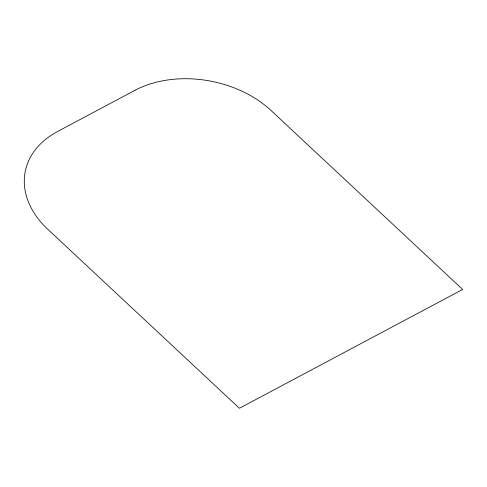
<?xml version="1.0" encoding="UTF-8"?>
<svg xmlns="http://www.w3.org/2000/svg" width="487" height="487" viewBox="0 0 487 487"><rect width="100%" height="100%" fill="white"/><g stroke="black" fill="none" stroke-linecap="round" stroke-linejoin="round"><path stroke-width="0.73" d="M134.862 90.363L57.667 131.447A97.473 69.404 11.2 0 0 47.842 229.334L239.415 408.27L462.65 289.467L271.07 110.531A97.473 69.404 11.2 0 0 134.862 90.363"/></g></svg>
